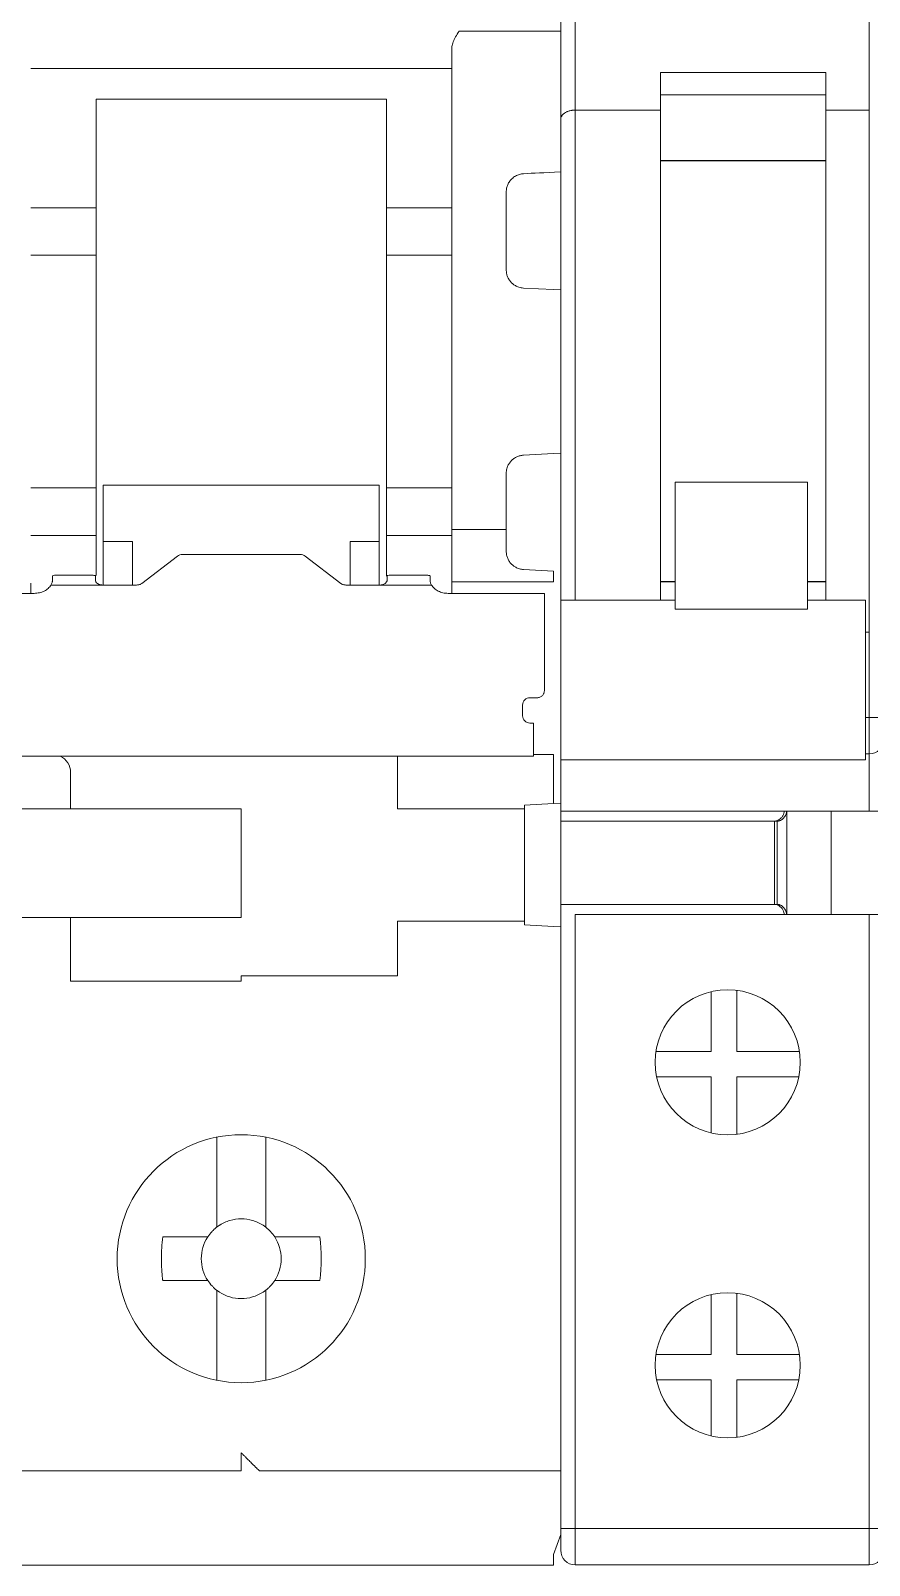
# Model space of a CAD drawing. Header units: millimetres. Extents: x 1359 to 3577, y 1336 to 3557.
# Drawn here: x 1881.97 to 1905.07, y 2922.51 to 2964.8 of the extents above; entities that cross this region are included whole.
import ezdxf

# ---------------------------------------------------------------- set-up
doc = ezdxf.new("R2010")
doc.units = ezdxf.units.MM
doc.layers.add('000-PI-Oprema', color=30, linetype='Continuous', lineweight=5)

msp = doc.modelspace()

# ---------------------------------------------------------------- linework, layer by layer
at = {"layer": '000-PI-Oprema', "color": 0, "linetype": 'ByBlock', "lineweight": 0}
for p, q in [((1896.571, 2962.358), (1896.571, 2988.969)), ((1896.971, 2962.613), (1896.971, 2988.969)), ((1905.071, 2962.613), (1905.071, 2988.969)), ((1899.321, 2962.613), (1899.321, 2963.654)), ((1903.871, 2963.654), (1899.321, 2963.654)), ((1903.871, 2963.654), (1903.871, 2962.613)), ((1903.871, 2963.038), (1899.321, 2963.038)), ((1899.321, 2962.613), (1896.971, 2962.613)), ((1896.971, 2962.613), (1896.971, 2949.109)), ((1899.321, 2962.613), (1899.321, 2949.109)), ((1905.071, 2962.613), (1903.871, 2962.613)), ((1903.871, 2949.109), (1903.871, 2962.613)), ((1905.071, 2948.225), (1905.071, 2962.613)), ((1896.571, 2949.109), (1896.571, 2962.358)), ((1903.871, 2961.225), (1899.321, 2961.225)), ((1903.871, 2961.219), (1899.321, 2961.219)), ((1901.971, 2961.225), (1901.971, 2961.219)), ((1899.721, 2952.36), (1899.721, 2948.862)), ((1903.371, 2952.36), (1899.721, 2952.36)), ((1903.371, 2952.36), (1903.371, 2948.862)), ((1899.321, 2949.619), (1899.721, 2949.619)), ((1899.721, 2949.613), (1899.321, 2949.613)), ((1903.371, 2949.619), (1903.871, 2949.619)), ((1903.871, 2949.613), (1903.371, 2949.613)), ((1896.571, 2923.519), (1896.571, 2949.108)), ((1899.721, 2949.108), (1896.571, 2949.108)), ((1903.371, 2948.862), (1899.721, 2948.862)), ((1904.971, 2949.108), (1903.371, 2949.108)), ((1904.971, 2949.108), (1904.971, 2944.708)), ((1905.071, 2948.225), (1904.971, 2948.225)), ((1905.071, 2945.869), (1905.071, 2948.225)), ((1904.971, 2945.869), (1905.071, 2945.869)), ((1905.471, 2945.869), (1905.071, 2945.869)), ((1905.071, 2944.869), (1905.071, 2945.869)), ((1896.571, 2944.708), (1904.971, 2944.708)), ((1904.971, 2944.869), (1905.071, 2944.869)), ((1905.071, 2943.294), (1905.071, 2944.869)), ((1896.571, 2943.294), (1905.071, 2943.294)), ((1896.571, 2943.019), (1902.464, 2943.019)), ((1902.464, 2943.019), (1902.536, 2943.019)), ((1902.464, 2943.019), (1902.464, 2940.719)), ((1902.536, 2943.019), (1902.536, 2940.719)), ((1902.55, 2943.019), (1902.536, 2943.019)), ((1902.798, 2943.294), (1902.798, 2940.444)), ((1904.019, 2943.294), (1904.019, 2940.444)), ((1904.021, 2943.294), (1904.021, 2940.444)), ((1905.471, 2943.294), (1905.071, 2943.294)), ((1902.464, 2940.719), (1896.571, 2940.719)), ((1896.971, 2940.444), (1905.071, 2940.444)), ((1896.971, 2923.519), (1896.971, 2940.444)), ((1902.536, 2940.719), (1902.464, 2940.719)), ((1902.55, 2940.719), (1902.536, 2940.719)), ((1905.071, 2940.444), (1905.471, 2940.444)), ((1905.071, 2923.519), (1905.071, 2940.444)), ((1900.72, 2938.317), (1900.72, 2936.669)), ((1901.42, 2938.353), (1901.42, 2936.669)), ((1899.194, 2936.669), (1900.72, 2936.669)), ((1901.42, 2936.669), (1903.149, 2936.669)), ((1900.72, 2935.969), (1899.212, 2935.969)), ((1900.72, 2935.969), (1900.72, 2934.42)), ((1901.42, 2934.385), (1901.42, 2935.969)), ((1903.131, 2935.969), (1901.42, 2935.969)), ((1900.72, 2929.967), (1900.72, 2928.319)), ((1901.42, 2930.003), (1901.42, 2928.319)), ((1899.194, 2928.319), (1900.72, 2928.319)), ((1901.42, 2928.319), (1903.149, 2928.319)), ((1899.212, 2927.619), (1900.72, 2927.619)), ((1900.72, 2927.619), (1900.72, 2926.07)), ((1901.42, 2926.035), (1901.42, 2927.619)), ((1903.131, 2927.619), (1901.42, 2927.619)), ((1896.571, 2922.919), (1896.571, 2923.519)), ((1896.971, 2923.519), (1896.571, 2923.519)), ((1896.971, 2923.519), (1905.071, 2923.519)), ((1896.971, 2922.519), (1896.971, 2923.519)), ((1905.471, 2923.519), (1905.071, 2923.519)), ((1905.071, 2922.519), (1905.071, 2923.519)), ((1896.971, 2922.519), (1905.071, 2922.519))]:
    msp.add_line(p, q, dxfattribs=at)
at = {"layer": '000-PI-Oprema', "color": 0, "lineweight": 0}
for p, q in [((1893.771, 2964.789), (1896.371, 2964.789)), ((1896.371, 2964.789), (1896.571, 2964.789)), ((1893.571, 2963.758), (1881.971, 2963.758)), ((1883.771, 2962.088), (1883.771, 2962.912)), ((1891.771, 2962.912), (1883.771, 2962.912)), ((1891.771, 2962.912), (1891.771, 2962.088)), ((1883.771, 2962.088), (1883.771, 2959.923)), ((1891.771, 2959.923), (1891.771, 2962.088)), ((1896.571, 2960.53), (1896.571, 2957.656)), ((1881.971, 2959.923), (1883.771, 2959.923)), ((1883.771, 2959.923), (1883.771, 2958.612)), ((1891.771, 2958.612), (1891.771, 2959.923)), ((1891.771, 2959.923), (1893.571, 2959.923)), ((1883.771, 2958.612), (1881.971, 2958.612)), ((1883.771, 2958.612), (1883.771, 2952.2)), ((1891.771, 2952.2), (1891.771, 2958.612)), ((1893.571, 2958.612), (1891.771, 2958.612)), ((1895.545, 2957.71), (1896.371, 2957.667)), ((1896.371, 2957.667), (1896.571, 2957.656)), ((1896.371, 2953.146), (1895.545, 2953.103)), ((1896.571, 2953.156), (1896.371, 2953.146)), ((1896.571, 2953.156), (1896.571, 2951.983)), ((1883.971, 2950.726), (1883.971, 2952.277)), ((1883.971, 2952.277), (1891.571, 2952.277)), ((1891.571, 2952.277), (1891.571, 2950.726)), ((1891.771, 2952.278), (1891.766, 2952.278)), ((1881.971, 2952.2), (1883.771, 2952.2)), ((1883.771, 2952.2), (1883.771, 2950.89)), ((1891.771, 2950.89), (1891.771, 2952.2)), ((1891.771, 2952.2), (1893.571, 2952.2)), ((1895.071, 2951.056), (1893.571, 2951.056)), ((1883.771, 2950.89), (1881.971, 2950.89)), ((1883.771, 2950.89), (1883.771, 2949.786)), ((1883.971, 2950.726), (1884.771, 2950.726)), ((1883.971, 2949.524), (1883.971, 2950.726)), ((1884.771, 2950.726), (1884.771, 2949.524)), ((1890.771, 2950.726), (1891.571, 2950.726)), ((1890.771, 2949.524), (1890.771, 2950.726)), ((1891.571, 2950.726), (1891.571, 2949.524)), ((1891.771, 2949.765), (1891.771, 2950.89)), ((1891.771, 2950.89), (1893.571, 2950.89)), ((1885.03, 2949.569), (1886.013, 2950.322)), ((1886.154, 2950.367), (1889.388, 2950.367)), ((1889.53, 2950.322), (1890.513, 2949.569)), ((1882.571, 2949.701), (1882.571, 2949.779)), ((1883.554, 2949.797), (1882.771, 2949.797)), ((1883.754, 2949.779), (1883.754, 2949.701)), ((1891.788, 2949.701), (1891.788, 2949.779)), ((1892.772, 2949.797), (1891.988, 2949.797)), ((1892.972, 2949.779), (1892.972, 2949.701)), ((1893.571, 2949.306), (1893.571, 2949.729)), ((1895.545, 2949.953), (1896.371, 2949.91)), ((1875.872, 2949.294), (1882.071, 2949.294)), ((1881.971, 2949.577), (1881.971, 2949.294)), ((1882.529, 2949.524), (1883.954, 2949.524)), ((1884.888, 2949.524), (1883.954, 2949.524)), ((1891.588, 2949.524), (1890.654, 2949.524)), ((1893.013, 2949.524), (1891.588, 2949.524)), ((1893.472, 2949.294), (1896.121, 2949.294)), ((1896.371, 2949.61), (1893.571, 2949.61)), ((1896.121, 2949.294), (1896.121, 2948.682)), ((1896.121, 2946.616), (1896.121, 2948.025)), ((1895.921, 2946.417), (1895.721, 2946.417)), ((1895.521, 2946.217), (1895.521, 2945.919)), ((1896.571, 2946.023), (1896.571, 2945.856)), ((1895.721, 2945.719), (1895.821, 2945.719)), ((1895.821, 2945.63), (1895.821, 2945.719)), ((1896.571, 2945.706), (1896.571, 2943.509)), ((1866.221, 2944.809), (1891.721, 2944.809)), ((1891.721, 2944.808), (1895.822, 2944.808)), ((1892.071, 2944.808), (1892.071, 2943.356)), ((1896.371, 2944.856), (1895.821, 2944.856)), ((1896.371, 2944.856), (1896.371, 2943.498)), ((1883.071, 2943.356), (1883.071, 2944.356)), ((1879.971, 2943.356), (1883.071, 2943.356)), ((1883.471, 2943.356), (1883.071, 2943.356)), ((1887.771, 2943.356), (1883.471, 2943.356)), ((1887.771, 2940.356), (1887.771, 2943.356)), ((1892.471, 2943.356), (1892.071, 2943.356)), ((1892.471, 2943.356), (1895.571, 2943.356)), ((1895.571, 2943.456), (1896.371, 2943.498)), ((1895.571, 2943.356), (1895.571, 2943.456)), ((1895.571, 2940.256), (1895.571, 2943.356)), ((1896.571, 2943.509), (1896.371, 2943.498)), ((1896.571, 2943.509), (1896.571, 2940.104)), ((1896.576, 2941.056), (1896.571, 2941.056)), ((1883.071, 2940.356), (1879.971, 2940.356)), ((1883.071, 2938.606), (1883.071, 2940.356)), ((1883.071, 2940.356), (1883.471, 2940.356)), ((1883.471, 2940.356), (1887.771, 2940.356)), ((1892.471, 2940.256), (1892.071, 2940.256)), ((1892.071, 2938.756), (1892.071, 2940.256)), ((1892.471, 2940.256), (1895.571, 2940.256)), ((1895.571, 2940.156), (1895.571, 2940.256)), ((1896.371, 2940.114), (1895.571, 2940.156)), ((1896.571, 2940.104), (1896.371, 2940.114)), ((1896.571, 2940.104), (1896.571, 2925.956)), ((1887.771, 2938.756), (1887.771, 2938.606)), ((1887.771, 2938.756), (1892.071, 2938.756)), ((1887.771, 2938.606), (1883.071, 2938.606)), ((1896.571, 2936.456), (1896.576, 2936.456)), ((1887.096, 2934.307), (1887.096, 2934.232)), ((1887.096, 2934.232), (1887.096, 2932.113)), ((1888.446, 2934.232), (1888.446, 2934.307)), ((1888.446, 2931.825), (1888.446, 2934.232)), ((1885.607, 2931.556), (1886.465, 2931.556)), ((1889.935, 2931.556), (1889.077, 2931.556)), ((1886.465, 2930.356), (1885.607, 2930.356)), ((1889.935, 2930.356), (1889.077, 2930.356)), ((1887.096, 2929.8), (1887.096, 2927.68)), ((1888.446, 2927.68), (1888.446, 2929.8)), ((1887.096, 2927.68), (1887.096, 2927.606)), ((1888.446, 2927.606), (1888.446, 2927.68)), ((1896.571, 2925.956), (1896.571, 2923.356)), ((1887.771, 2925.106), (1878.971, 2925.106)), ((1896.571, 2925.106), (1888.271, 2925.106)), ((1896.571, 2923.356), (1896.371, 2922.806)), ((1883.971, 2922.506), (1879.171, 2922.506)), ((1883.971, 2922.506), (1891.591, 2922.506)), ((1896.371, 2922.506), (1891.591, 2922.506))]:
    msp.add_line(p, q, dxfattribs=at)
at = {"layer": '000-PI-Oprema', "color": 0, "linetype": 'ByBlock', "lineweight": 0}
for centre in [(1901.171, 2936.369), (1901.171, 2928.019)]:
    msp.add_circle(centre, 2, dxfattribs=at)
at = {"layer": '000-PI-Oprema', "color": 0, "lineweight": 0}
msp.add_circle((1887.771, 2930.956), 3.418, dxfattribs=at)
at = {"layer": '000-PI-Oprema', "color": 0, "linetype": 'ByBlock', "lineweight": 0}
for centre, start, end in [((1905.071, 2945.269), 270, 0), ((1896.971, 2922.919), 180, 270), ((1905.071, 2922.919), 270, 0)]:
    msp.add_arc(centre, 0.4, start, end, dxfattribs=at)
at = {"layer": '000-PI-Oprema', "color": 0, "lineweight": 0}
for centre, radius, start, end in [((1882.571, 2944.356), 0.5, 0, 64.7859), ((1887.771, 2930.956), 1.1, 136.9319, 146.9443), ((1887.771, 2930.956), 1.1, 135, 136.9319), ((1887.771, 2930.956), 1.1, 133.0681, 135), ((1887.771, 2930.956), 1.1, 123.0557, 133.0681), ((1887.771, 2930.956), 1.1, 46.9319, 56.9443), ((1887.771, 2930.956), 1.1, 45, 46.9319), ((1887.771, 2930.956), 1.1, 43.0681, 45), ((1887.771, 2930.956), 1.1, 33.0557, 43.0681), ((1887.771, 2930.956), 1.1, 213.0557, 223.0681), ((1887.771, 2930.956), 1.1, 316.9319, 326.9443), ((1887.771, 2930.956), 1.1, 223.0681, 225), ((1887.771, 2930.956), 1.1, 225, 226.9319), ((1887.771, 2930.956), 1.1, 226.9319, 236.9443), ((1887.771, 2930.956), 1.1, 303.0557, 313.0681), ((1887.771, 2930.956), 1.1, 313.0681, 315), ((1887.771, 2930.956), 1.1, 315, 316.9319)]:
    msp.add_arc(centre, radius, start, end, dxfattribs=at)
for points, knots in [([(1893.571, 2964.299), (1893.572, 2964.32), (1893.574, 2964.364), (1893.589, 2964.43), (1893.61, 2964.496), (1893.64, 2964.563), (1893.691, 2964.662), (1893.738, 2964.737), (1893.771, 2964.789)], [0, 0, 0, 0, 0.117336, 0.242611, 0.377617, 0.505972, 0.652001, 1, 1, 1, 1]), ([(1896.571, 2964.789), (1896.571, 2964.757), (1896.571, 2964.693), (1896.571, 2964.597), (1896.571, 2964.502), (1896.571, 2964.375), (1896.571, 2964.219), (1896.571, 2964.042), (1896.571, 2963.882), (1896.571, 2963.745), (1896.571, 2963.63), (1896.571, 2963.575), (1896.571, 2963.547)], [0, 0, 0, 0, 0.061391, 0.122427, 0.18342, 0.24468, 0.372209, 0.500076, 0.627605, 0.755472, 0.877481, 1, 1, 1, 1]), ([(1893.571, 2964.145), (1893.571, 2964.155), (1893.571, 2964.174), (1893.571, 2964.21), (1893.571, 2964.252), (1893.571, 2964.283), (1893.571, 2964.299)], [0, 0, 0, 0, 0.251193, 0.5, 0.748807, 1, 1, 1, 1]), ([(1893.571, 2961.083), (1893.571, 2961.167), (1893.571, 2961.333), (1893.571, 2961.575), (1893.571, 2961.81), (1893.571, 2962.037), (1893.571, 2962.257), (1893.571, 2962.47), (1893.571, 2962.676), (1893.571, 2962.94), (1893.571, 2963.249), (1893.571, 2963.585), (1893.571, 2963.889), (1893.571, 2964.06), (1893.571, 2964.145)], [0, 0, 0, 0, 0.062754, 0.125301, 0.187708, 0.250043, 0.312375, 0.374772, 0.437302, 0.500033, 0.625237, 0.749935, 0.874674, 1, 1, 1, 1]), ([(1896.571, 2963.547), (1896.571, 2963.511), (1896.571, 2963.437), (1896.571, 2963.317), (1896.571, 2963.191), (1896.571, 2963.057), (1896.571, 2962.915), (1896.571, 2962.766), (1896.571, 2962.61), (1896.571, 2962.392), (1896.571, 2962.104), (1896.571, 2961.731), (1896.571, 2961.336), (1896.571, 2961.054), (1896.571, 2960.912)], [0, 0, 0, 0, 0.062728, 0.125272, 0.18769, 0.250045, 0.312396, 0.374803, 0.437328, 0.500029, 0.625194, 0.749922, 0.874696, 1, 1, 1, 1]), ([(1893.571, 2959.69), (1893.571, 2959.761), (1893.571, 2959.903), (1893.571, 2960.111), (1893.571, 2960.315), (1893.571, 2960.514), (1893.571, 2960.709), (1893.571, 2960.899), (1893.571, 2961.022), (1893.571, 2961.083)], [0, 0, 0, 0, 0.143512, 0.28637, 0.428834, 0.571166, 0.71363, 0.856488, 1, 1, 1, 1]), ([(1895.545, 2960.86), (1895.527, 2960.858), (1895.489, 2960.855), (1895.433, 2960.842), (1895.378, 2960.823), (1895.323, 2960.796), (1895.271, 2960.762), (1895.216, 2960.715), (1895.158, 2960.648), (1895.11, 2960.561), (1895.077, 2960.462), (1895.073, 2960.394), (1895.071, 2960.36)], [0, 0, 0, 0, 0.067869, 0.138425, 0.211987, 0.288836, 0.369219, 0.453352, 0.573685, 0.721104, 0.860335, 1, 1, 1, 1]), ([(1895.071, 2960.36), (1895.071, 2960.295), (1895.071, 2960.163), (1895.071, 2959.962), (1895.071, 2959.825), (1895.071, 2959.757)], [0, 0, 0, 0, 0.333419, 0.666581, 1, 1, 1, 1]), ([(1893.571, 2951.123), (1893.571, 2951.237), (1893.571, 2951.465), (1893.571, 2951.81), (1893.571, 2952.158), (1893.571, 2952.508), (1893.571, 2952.862), (1893.571, 2953.459), (1893.571, 2954.306), (1893.571, 2955.406), (1893.571, 2956.506), (1893.571, 2957.473), (1893.571, 2958.305), (1893.571, 2959.005), (1893.571, 2959.461), (1893.571, 2959.69)], [0, 0, 0, 0, 0.041431, 0.082793, 0.124119, 0.165441, 0.206793, 0.248207, 0.374079, 0.500012, 0.625883, 0.751817, 0.834548, 0.917188, 1, 1, 1, 1]), ([(1895.071, 2959.757), (1895.071, 2959.655), (1895.071, 2959.452), (1895.071, 2959.145), (1895.071, 2958.835), (1895.071, 2958.523), (1895.071, 2958.314), (1895.071, 2958.209)], [0, 0, 0, 0, 0.200123, 0.400061, 0.599939, 0.799877, 1, 1, 1, 1]), ([(1895.545, 2957.71), (1895.524, 2957.712), (1895.482, 2957.715), (1895.421, 2957.731), (1895.353, 2957.757), (1895.28, 2957.799), (1895.208, 2957.862), (1895.149, 2957.936), (1895.105, 2958.021), (1895.076, 2958.113), (1895.073, 2958.177), (1895.071, 2958.209)], [0, 0, 0, 0, 0.082209, 0.16366, 0.245689, 0.369303, 0.493372, 0.618767, 0.744744, 0.872104, 1, 1, 1, 1]), ([(1896.571, 2957.656), (1896.571, 2957.55), (1896.571, 2957.338), (1896.571, 2957.017), (1896.571, 2956.697), (1896.571, 2956.375), (1896.571, 2956.053), (1896.571, 2955.73), (1896.571, 2955.326), (1896.571, 2954.841), (1896.571, 2954.276), (1896.571, 2953.714), (1896.571, 2953.342), (1896.571, 2953.156)], [0, 0, 0, 0, 0.071572, 0.143012, 0.214372, 0.285701, 0.357051, 0.428472, 0.500015, 0.625079, 0.749917, 0.8748, 1, 1, 1, 1]), ([(1895.071, 2952.603), (1895.072, 2952.625), (1895.074, 2952.667), (1895.086, 2952.73), (1895.11, 2952.801), (1895.149, 2952.876), (1895.208, 2952.951), (1895.28, 2953.013), (1895.362, 2953.06), (1895.451, 2953.093), (1895.514, 2953.099), (1895.545, 2953.103)], [0, 0, 0, 0, 0.085573, 0.170275, 0.255463, 0.381339, 0.506835, 0.630803, 0.754517, 0.877108, 1, 1, 1, 1]), ([(1895.071, 2952.603), (1895.071, 2952.499), (1895.071, 2952.289), (1895.071, 2951.977), (1895.071, 2951.668), (1895.071, 2951.36), (1895.071, 2951.157), (1895.071, 2951.056)], [0, 0, 0, 0, 0.200123, 0.400061, 0.599939, 0.799877, 1, 1, 1, 1]), ([(1896.571, 2952.006), (1896.571, 2951.992), (1896.571, 2951.964), (1896.571, 2951.742), (1896.571, 2951.394), (1896.571, 2950.937), (1896.571, 2950.554), (1896.571, 2950.283)], [0, 0, 0, 0, 0.201961, 0.403921, 0.605881, 0.807842, 1, 1, 1, 1]), ([(1893.571, 2949.729), (1893.571, 2949.791), (1893.571, 2949.913), (1893.571, 2950.103), (1893.571, 2950.298), (1893.571, 2950.497), (1893.571, 2950.701), (1893.571, 2950.909), (1893.571, 2951.052), (1893.571, 2951.123)], [0, 0, 0, 0, 0.143512, 0.28637, 0.428834, 0.571166, 0.71363, 0.856488, 1, 1, 1, 1]), ([(1895.071, 2951.056), (1895.071, 2950.987), (1895.071, 2950.851), (1895.071, 2950.649), (1895.071, 2950.518), (1895.071, 2950.452)], [0, 0, 0, 0, 0.333419, 0.666581, 1, 1, 1, 1]), ([(1895.545, 2949.953), (1895.526, 2949.955), (1895.487, 2949.958), (1895.431, 2949.971), (1895.365, 2949.995), (1895.293, 2950.033), (1895.219, 2950.093), (1895.156, 2950.167), (1895.109, 2950.254), (1895.077, 2950.351), (1895.073, 2950.418), (1895.071, 2950.452)], [0, 0, 0, 0, 0.070997, 0.142096, 0.214572, 0.332081, 0.453288, 0.585757, 0.721078, 0.860541, 1, 1, 1, 1]), ([(1882.571, 2949.779), (1882.571, 2949.784), (1882.593, 2949.789), (1882.667, 2949.795), (1882.719, 2949.797), (1882.771, 2949.797)], [0, 0, 0, 0, 0.5, 0.5, 1, 1, 1, 1]), ([(1883.754, 2949.779), (1883.754, 2949.781), (1883.752, 2949.783), (1883.74, 2949.786), (1883.722, 2949.789), (1883.689, 2949.793), (1883.633, 2949.796), (1883.581, 2949.797), (1883.554, 2949.797)], [0, 0, 0, 0, 0.128148, 0.251094, 0.373747, 0.501054, 0.748354, 1, 1, 1, 1]), ([(1891.788, 2949.779), (1891.788, 2949.784), (1891.81, 2949.789), (1891.884, 2949.795), (1891.936, 2949.797), (1891.988, 2949.797)], [0, 0, 0, 0, 0.5, 0.5, 1, 1, 1, 1]), ([(1892.972, 2949.779), (1892.971, 2949.781), (1892.969, 2949.783), (1892.958, 2949.786), (1892.939, 2949.789), (1892.906, 2949.793), (1892.851, 2949.796), (1892.798, 2949.797), (1892.772, 2949.797)], [0, 0, 0, 0, 0.128148, 0.251094, 0.373747, 0.501054, 0.748354, 1, 1, 1, 1]), ([(1896.571, 2949.901), (1896.571, 2949.829), (1896.571, 2949.687), (1896.571, 2949.48), (1896.571, 2949.279), (1896.571, 2949.084), (1896.571, 2948.895), (1896.571, 2948.713), (1896.571, 2948.536), (1896.571, 2948.31), (1896.571, 2948.043), (1896.571, 2947.753), (1896.571, 2947.49), (1896.571, 2947.34), (1896.571, 2947.265)], [0, 0, 0, 0, 0.062728, 0.125272, 0.18769, 0.250045, 0.312396, 0.374803, 0.437328, 0.500029, 0.625194, 0.749922, 0.874696, 1, 1, 1, 1]), ([(1882.529, 2949.524), (1882.518, 2949.507), (1882.497, 2949.474), (1882.454, 2949.429), (1882.404, 2949.39), (1882.327, 2949.345), (1882.216, 2949.303), (1882.12, 2949.298), (1882.071, 2949.294)], [0, 0, 0, 0, 0.126929, 0.250928, 0.374602, 0.500576, 0.748126, 1, 1, 1, 1]), ([(1882.571, 2949.651), (1882.571, 2949.642), (1882.57, 2949.625), (1882.561, 2949.594), (1882.549, 2949.561), (1882.536, 2949.536), (1882.529, 2949.524)], [0, 0, 0, 0, 0.256458, 0.506841, 0.753776, 1, 1, 1, 1]), ([(1883.954, 2949.524), (1883.941, 2949.525), (1883.914, 2949.526), (1883.875, 2949.535), (1883.841, 2949.549), (1883.801, 2949.574), (1883.762, 2949.611), (1883.757, 2949.637), (1883.754, 2949.651)], [0, 0, 0, 0, 0.128818, 0.251822, 0.37424, 0.501366, 0.746636, 1, 1, 1, 1]), ([(1885.03, 2949.569), (1885.02, 2949.562), (1885, 2949.549), (1884.966, 2949.535), (1884.928, 2949.526), (1884.902, 2949.525), (1884.888, 2949.524)], [0, 0, 0, 0, 0.25487, 0.5, 0.74513, 1, 1, 1, 1]), ([(1890.654, 2949.524), (1890.641, 2949.525), (1890.615, 2949.526), (1890.577, 2949.535), (1890.542, 2949.549), (1890.523, 2949.562), (1890.513, 2949.569)], [0, 0, 0, 0, 0.25487, 0.5, 0.74513, 1, 1, 1, 1]), ([(1891.788, 2949.651), (1891.788, 2949.644), (1891.786, 2949.632), (1891.775, 2949.61), (1891.757, 2949.588), (1891.724, 2949.561), (1891.669, 2949.531), (1891.615, 2949.527), (1891.588, 2949.524)], [0, 0, 0, 0, 0.130698, 0.254597, 0.376443, 0.501216, 0.749391, 1, 1, 1, 1]), ([(1893.013, 2949.524), (1893.007, 2949.536), (1892.994, 2949.561), (1892.981, 2949.594), (1892.973, 2949.625), (1892.972, 2949.642), (1892.972, 2949.651)], [0, 0, 0, 0, 0.246224, 0.493159, 0.743542, 1, 1, 1, 1]), ([(1893.472, 2949.294), (1893.447, 2949.295), (1893.399, 2949.297), (1893.328, 2949.309), (1893.26, 2949.329), (1893.176, 2949.365), (1893.082, 2949.426), (1893.036, 2949.491), (1893.013, 2949.524)], [0, 0, 0, 0, 0.126929, 0.250928, 0.374602, 0.500576, 0.748126, 1, 1, 1, 1]), ([(1896.571, 2947.265), (1896.571, 2947.252), (1896.571, 2947.225), (1896.571, 2947.178), (1896.571, 2947.125), (1896.571, 2947.045), (1896.571, 2946.93), (1896.571, 2946.77), (1896.571, 2946.594), (1896.571, 2946.408), (1896.571, 2946.216), (1896.571, 2946.088), (1896.571, 2946.023)], [0, 0, 0, 0, 0.061391, 0.122427, 0.18342, 0.24468, 0.372209, 0.500076, 0.627605, 0.755472, 0.877481, 1, 1, 1, 1]), ([(1895.721, 2946.417), (1895.669, 2946.417), (1895.617, 2946.395), (1895.543, 2946.321), (1895.521, 2946.27), (1895.521, 2946.217)], [0, 0, 0, 0, 0.5, 0.5, 1, 1, 1, 1]), ([(1895.921, 2946.417), (1895.935, 2946.417), (1895.961, 2946.419), (1895.999, 2946.43), (1896.033, 2946.449), (1896.073, 2946.482), (1896.113, 2946.537), (1896.119, 2946.589), (1896.121, 2946.616)], [0, 0, 0, 0, 0.128148, 0.251094, 0.373747, 0.501054, 0.748354, 1, 1, 1, 1]), ([(1895.521, 2945.919), (1895.521, 2945.866), (1895.543, 2945.815), (1895.617, 2945.741), (1895.669, 2945.719), (1895.721, 2945.719)], [0, 0, 0, 0, 0.5, 0.5, 1, 1, 1, 1]), ([(1895.821, 2945.63), (1895.821, 2945.513), (1895.821, 2945.281), (1895.821, 2945.004), (1895.821, 2944.831), (1895.821, 2944.823), (1895.822, 2944.808)], [0, 0, 0, 0, 0.264619, 0.529237, 0.793855, 1, 1, 1, 1]), ([(1896.571, 2945.856), (1896.571, 2945.843), (1896.571, 2945.817), (1896.571, 2945.78), (1896.571, 2945.744), (1896.571, 2945.712), (1896.571, 2945.708), (1896.571, 2945.706)], [0, 0, 0, 0, 0.169382, 0.332374, 0.500748, 0.7482, 1, 1, 1, 1]), ([(1888.371, 2931.878), (1888.282, 2931.936), (1888.184, 2931.981), (1887.981, 2932.041), (1887.878, 2932.056), (1887.665, 2932.056), (1887.561, 2932.041), (1887.409, 2931.996), (1887.359, 2931.977), (1887.287, 2931.944), (1887.263, 2931.932), (1887.228, 2931.913), (1887.216, 2931.906), (1887.199, 2931.896), (1887.191, 2931.891), (1887.182, 2931.885), (1887.177, 2931.882), (1887.173, 2931.881), (1887.171, 2931.878)], [0, 0, 0, 0, 0.25, 0.25, 0.5, 0.5, 0.75, 0.75, 0.875, 0.875, 0.9375, 0.9375, 0.96875, 0.96875, 0.984375, 0.992187, 0.992187, 1, 1, 1, 1]), ([(1885.607, 2931.556), (1885.583, 2931.357), (1885.571, 2931.157), (1885.571, 2930.856), (1885.574, 2930.756), (1885.583, 2930.606), (1885.587, 2930.556), (1885.594, 2930.481), (1885.598, 2930.443), (1885.602, 2930.4), (1885.605, 2930.378), (1885.606, 2930.369), (1885.607, 2930.362), (1885.609, 2930.359), (1885.607, 2930.356)], [0, 0, 0, 0, 0.5, 0.5, 0.75, 0.75, 0.875, 0.875, 0.9375, 0.96875, 0.984375, 0.992188, 0.992188, 1, 1, 1, 1]), ([(1886.849, 2931.556), (1886.733, 2931.378), (1886.671, 2931.17), (1886.671, 2930.744), (1886.733, 2930.535), (1886.849, 2930.356)], [0, 0, 0, 0, 0.5, 0.5, 1, 1, 1, 1]), ([(1888.693, 2930.356), (1888.809, 2930.535), (1888.871, 2930.744), (1888.871, 2931.167), (1888.81, 2931.378), (1888.693, 2931.556)], [0, 0, 0, 0, 0.5, 0.5, 1, 1, 1, 1]), ([(1887.171, 2930.034), (1887.349, 2929.918), (1887.557, 2929.857), (1887.982, 2929.856), (1888.193, 2929.918), (1888.371, 2930.034)], [0, 0, 0, 0, 0.5, 0.5, 1, 1, 1, 1]), ([(1887.771, 2925.606), (1887.771, 2925.585), (1887.771, 2925.543), (1887.771, 2925.481), (1887.771, 2925.41), (1887.771, 2925.33), (1887.771, 2925.251), (1887.771, 2925.185), (1887.771, 2925.14), (1887.771, 2925.112), (1887.771, 2925.108), (1887.771, 2925.106)], [0, 0, 0, 0, 0.080758, 0.160392, 0.240099, 0.368585, 0.500066, 0.628554, 0.760036, 0.877963, 1, 1, 1, 1]), ([(1887.771, 2925.606), (1887.792, 2925.586), (1887.829, 2925.548), (1887.882, 2925.496), (1887.925, 2925.452), (1887.982, 2925.395), (1888.05, 2925.327), (1888.127, 2925.251), (1888.189, 2925.188), (1888.236, 2925.141), (1888.266, 2925.112), (1888.269, 2925.108), (1888.271, 2925.106)], [0, 0, 0, 0, 0.090531, 0.16862, 0.234268, 0.287481, 0.430984, 0.554468, 0.680793, 0.795506, 0.900919, 1, 1, 1, 1]), ([(1896.371, 2922.506), (1896.371, 2922.506), (1896.371, 2922.56), (1896.371, 2922.697), (1896.371, 2922.749), (1896.371, 2922.806)], [0, 0, 0, 0, 0.5, 0.5, 0.737757, 0.737757, 0.737757, 0.737757])]:
    msp.add_open_spline(points, degree=3, knots=knots, dxfattribs=at)
at = {"layer": '000-PI-Oprema', "color": 0, "linetype": 'ByBlock', "lineweight": 0}
for points, knots in [([(1896.571, 2962.358), (1896.571, 2962.362), (1896.571, 2962.366), (1896.572, 2962.374), (1896.573, 2962.385), (1896.576, 2962.397), (1896.582, 2962.42), (1896.589, 2962.435), (1896.602, 2962.457), (1896.607, 2962.464), (1896.618, 2962.478), (1896.63, 2962.492), (1896.644, 2962.506), (1896.659, 2962.519), (1896.668, 2962.525), (1896.694, 2962.543), (1896.714, 2962.554), (1896.746, 2962.569), (1896.758, 2962.574), (1896.781, 2962.583), (1896.806, 2962.591), (1896.832, 2962.597), (1896.852, 2962.601), (1896.859, 2962.603), (1896.872, 2962.605), (1896.879, 2962.606), (1896.914, 2962.611), (1896.942, 2962.613), (1896.971, 2962.613)], [0, 0, 0, 0, 0.03125, 0.03125, 0.0625, 0.125, 0.125, 0.25, 0.25, 0.3125, 0.3125, 0.375, 0.4375, 0.4375, 0.5, 0.5, 0.625, 0.625, 0.6875, 0.6875, 0.75, 0.8125, 0.8125, 0.84375, 0.84375, 0.875, 0.875, 1, 1, 1, 1]), ([(1902.47, 2943.019), (1902.49, 2943.019), (1902.531, 2943.025), (1902.592, 2943.055), (1902.648, 2943.102), (1902.693, 2943.164), (1902.719, 2943.23), (1902.727, 2943.275), (1902.728, 2943.294)], [0, 0, 0, 0, 0.175586, 0.351172, 0.526758, 0.702344, 0.87793, 1, 1, 1, 1]), ([(1902.797, 2943.294), (1902.796, 2943.282), (1902.794, 2943.27), (1902.79, 2943.248), (1902.787, 2943.238), (1902.782, 2943.218), (1902.778, 2943.209), (1902.767, 2943.181), (1902.758, 2943.163), (1902.742, 2943.138), (1902.736, 2943.129), (1902.724, 2943.114), (1902.712, 2943.099), (1902.698, 2943.087), (1902.685, 2943.074), (1902.678, 2943.069), (1902.656, 2943.053), (1902.642, 2943.044), (1902.621, 2943.034), (1902.614, 2943.032), (1902.6, 2943.027), (1902.593, 2943.025), (1902.573, 2943.02), (1902.561, 2943.019), (1902.55, 2943.019)], [0, 0, 0, 0, 0.07828, 0.07828, 0.144117, 0.144117, 0.209954, 0.209954, 0.341628, 0.341628, 0.407465, 0.407465, 0.473303, 0.53914, 0.53914, 0.604977, 0.604977, 0.736651, 0.736651, 0.802488, 0.802488, 0.868326, 0.868326, 1, 1, 1, 1]), ([(1902.728, 2940.444), (1902.727, 2940.463), (1902.719, 2940.508), (1902.693, 2940.574), (1902.648, 2940.636), (1902.592, 2940.683), (1902.531, 2940.712), (1902.49, 2940.719), (1902.47, 2940.719)], [0, 0, 0, 0, 0.122057, 0.297646, 0.473234, 0.648823, 0.824411, 1, 1, 1, 1]), ([(1902.55, 2940.719), (1902.561, 2940.719), (1902.573, 2940.718), (1902.593, 2940.713), (1902.6, 2940.711), (1902.613, 2940.706), (1902.621, 2940.703), (1902.642, 2940.693), (1902.656, 2940.685), (1902.677, 2940.669), (1902.684, 2940.664), (1902.698, 2940.651), (1902.712, 2940.638), (1902.724, 2940.624), (1902.736, 2940.608), (1902.742, 2940.6), (1902.758, 2940.575), (1902.767, 2940.557), (1902.778, 2940.529), (1902.782, 2940.519), (1902.787, 2940.5), (1902.79, 2940.49), (1902.794, 2940.468), (1902.796, 2940.456), (1902.797, 2940.444)], [0, 0, 0, 0, 0.131674, 0.131674, 0.197511, 0.197511, 0.263348, 0.263348, 0.395022, 0.395022, 0.46086, 0.46086, 0.526697, 0.592534, 0.592534, 0.658371, 0.658371, 0.790045, 0.790045, 0.855882, 0.855882, 0.921719, 0.921719, 1, 1, 1, 1])]:
    msp.add_open_spline(points, degree=3, knots=knots, dxfattribs=at)
at = {"layer": '000-PI-Oprema', "color": 0, "lineweight": 0}
for points in [[(1895.545, 2960.86), (1895.82, 2960.874), (1896.096, 2960.888), (1896.571, 2960.912)], [(1896.571, 2960.53), (1896.571, 2960.76), (1896.571, 2960.897), (1896.571, 2960.912)], [(1886.013, 2950.322), (1886.05, 2950.35), (1886.102, 2950.367), (1886.154, 2950.367)], [(1889.388, 2950.367), (1889.441, 2950.367), (1889.493, 2950.35), (1889.53, 2950.322)], [(1896.571, 2949.901), (1896.571, 2949.916), (1896.571, 2950.052), (1896.571, 2950.283)], [(1882.571, 2949.701), (1882.571, 2949.696), (1882.571, 2949.678), (1882.571, 2949.651)], [(1883.754, 2949.651), (1883.754, 2949.678), (1883.754, 2949.696), (1883.754, 2949.701)], [(1891.788, 2949.701), (1891.788, 2949.696), (1891.788, 2949.678), (1891.788, 2949.651)], [(1892.972, 2949.651), (1892.972, 2949.678), (1892.972, 2949.696), (1892.972, 2949.701)], [(1896.371, 2949.61), (1896.371, 2949.707), (1896.371, 2949.807), (1896.371, 2949.91)], [(1896.121, 2948.025), (1896.121, 2948.259), (1896.121, 2948.501), (1896.121, 2948.682)], [(1887.096, 2932.113), (1887.096, 2932.075), (1887.096, 2932.036), (1887.096, 2931.825)], [(1886.465, 2931.556), (1886.589, 2931.556), (1886.715, 2931.556), (1886.849, 2931.556)], [(1889.077, 2931.556), (1888.954, 2931.556), (1888.827, 2931.556), (1888.693, 2931.556)], [(1889.935, 2931.556), (1889.983, 2931.158), (1889.983, 2930.755), (1889.935, 2930.356)], [(1886.465, 2930.356), (1886.589, 2930.356), (1886.715, 2930.356), (1886.849, 2930.356)], [(1888.693, 2930.356), (1888.827, 2930.356), (1888.954, 2930.356), (1889.077, 2930.356)], [(1887.096, 2930.088), (1887.096, 2929.876), (1887.096, 2929.838), (1887.096, 2929.8)], [(1888.446, 2930.088), (1888.446, 2929.876), (1888.446, 2929.838), (1888.446, 2929.8)]]:
    msp.add_open_spline(points, degree=3, dxfattribs=at)

doc.saveas('drawing.dxf')
